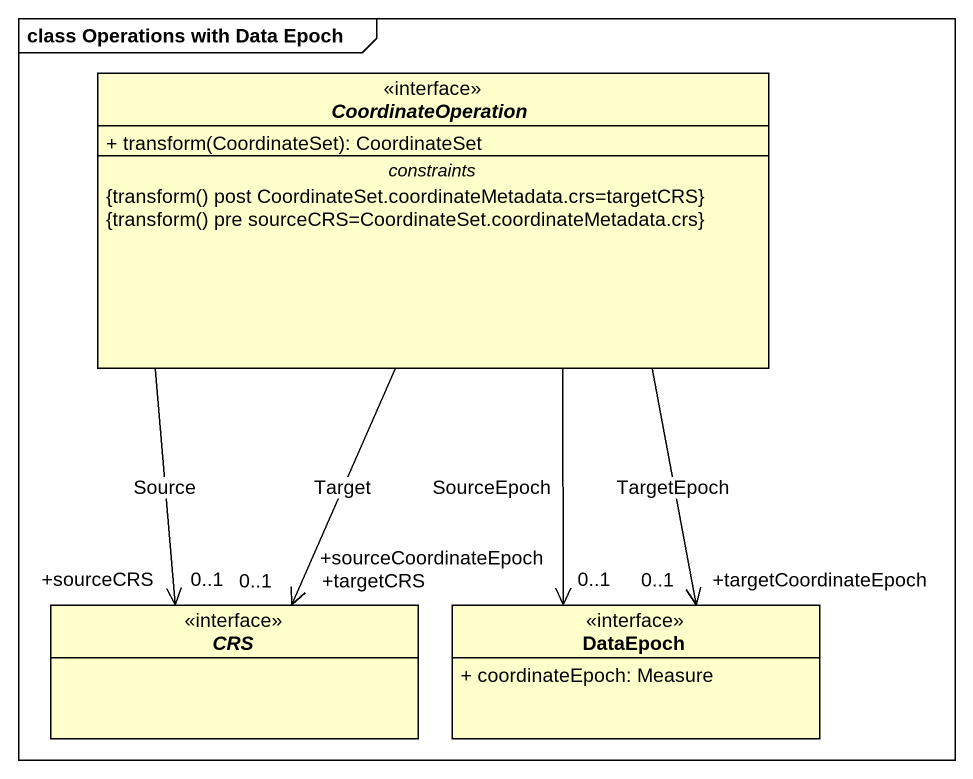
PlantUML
@startuml
mainframe class Operations with Data Epoch
hide circle
hide empty members
skinparam classAttributeIconSize 0
abstract class CoordinateOperation <<interface>> {
  + transform(CoordinateSet): CoordinateSet
  -- constraints --
  {field} {transform() post CoordinateSet.coordinateMetadata.crs=targetCRS}
  {field} {transform() pre sourceCRS=CoordinateSet.coordinateMetadata.crs}
}
abstract class CRS <<interface>>
class DataEpoch <<interface>> {
  + coordinateEpoch: Measure
}
CoordinateOperation --> "+sourceCRS\n0..1" CRS : Source
CoordinateOperation --> "+targetCoordinateEpoch\n0..1" DataEpoch : TargetEpoch
CoordinateOperation --> "+sourceCoordinateEpoch\n0..1" DataEpoch : SourceEpoch
CRS "+targetCRS\n0..1" <-up- CoordinateOperation : Target
@enduml
